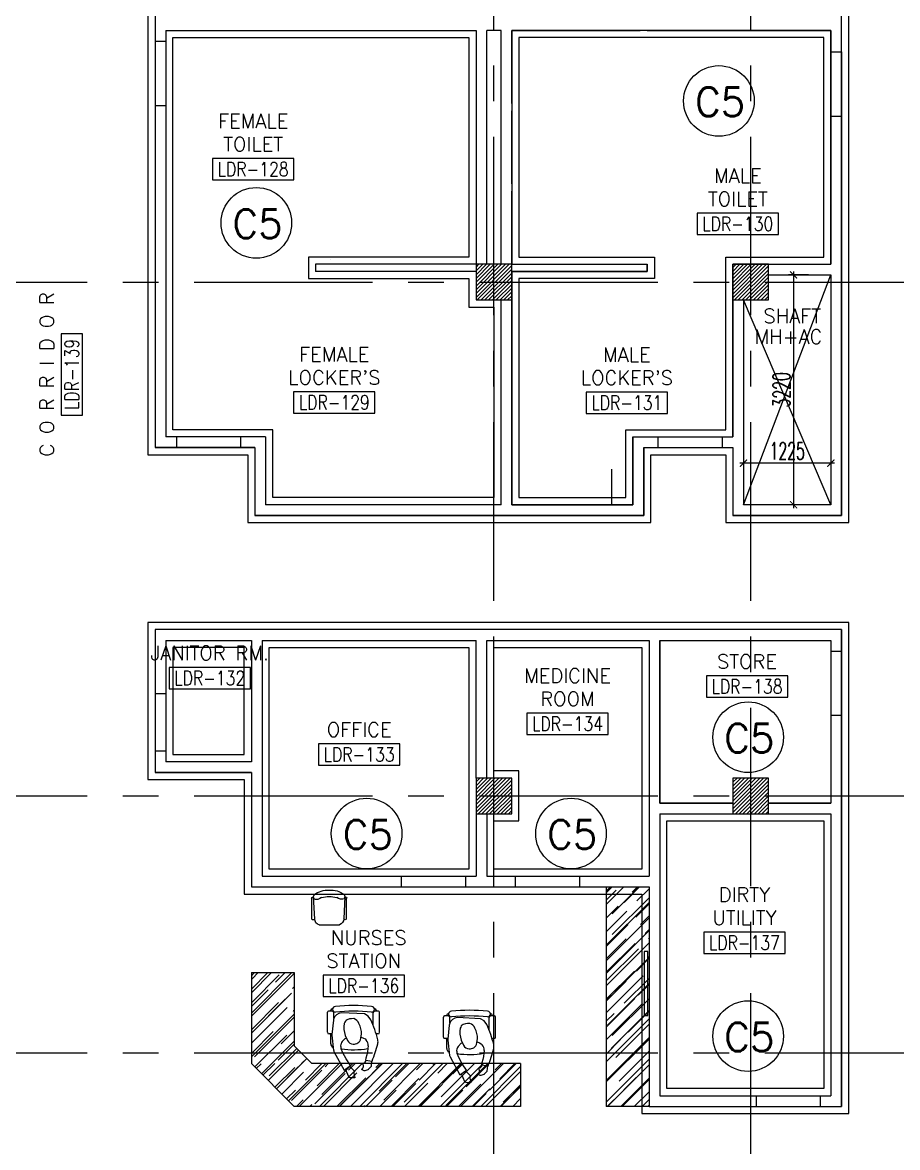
# Model space of a CAD drawing. Extents: x 275967.8 to 276060, y 57291.9 to 57371.4.
# Drawn here: x 275986.13 to 275998.39, y 57308.24 to 57324 of the extents above; entities that cross this region are included whole.
import ezdxf
from ezdxf.enums import TextEntityAlignment as Align

# ---------------------------------------------------------------- set-up
doc = ezdxf.new("R2010")
doc.units = 0
doc.header["$MEASUREMENT"] = 0
doc.header["$PDMODE"] = 34
doc.linetypes.add('CENTERX2', pattern=[4, 2.5, -0.5, 0.5, -0.5])
doc.layers.get('0').update_dxf_attribs({"linetype": 'CONTINUOUS'})
doc.layers.get('DEFPOINTS').update_dxf_attribs({"linetype": 'CONTINUOUS'})
for name, color, linetype in [('AXES', 11, 'CENTERX2'), ('CEILING', 4, 'CONTINUOUS'), ('CEILING-MARKER', 6, 'CONTINUOUS'), ('COL', 5, 'CONTINUOUS'), ('COUNTER', 7, 'CONTINUOUS'), ('DIM', 4, 'CONTINUOUS'), ('HAT', 8, 'CONTINUOUS'), ('LOCKER', 11, 'CONTINUOUS'), ('NON-MEDICAL', 5, 'CONTINUOUS'), ('RM-BOX', 11, 'CONTINUOUS'), ('RM-NAME', 11, 'CONTINUOUS'), ('RM-NO', 11, 'CONTINUOUS'), ('SHAFT', 3, 'CONTINUOUS'), ('TXT', 2, 'CONTINUOUS'), ('WALL', 2, 'CONTINUOUS')]:
    doc.layers.add(name, color=color, linetype=linetype)
doc.styles.add('ROMANS', font='ROMANS.shx', dxfattribs={"width": 0.6})
doc.dimstyles.new('STANDARD_IN', dxfattribs={"dimtxt": 0.24, "dimasz": 0.1, "dimexe": 0.07, "dimexo": 0.05, "dimgap": 0.05, "dimtad": 1, "dimdec": 0, "dimlfac": 1000, "dimzin": 0, "dimtxsty": 'ROMANS', "dimblk": 'ARCHTICK', "dimcen": 0.05, "dimdle": 0.05, "dimclrd": 4, "dimclre": 4, "dimclrt": 2, "dimazin": 3, "dimtfac": 1, "dimtdec": 0, "dimtmove": 0, "dimatfit": 3, "dimtolj": 1, "dimtzin": 0})

# ---------------------------------------------------------------- blocks, each defined once
blk = doc.blocks.new('RM1')
at = {"layer": 'RM-BOX'}
blk.add_lwpolyline([(570, -200), (-570, -200), (-570, -500), (570, -500)], close=True, dxfattribs=at)
at = {"layer": 'RM-NAME', "style": 'ROMANS'}
blk.add_attdef('ROOMNAME1', text='', height=200, dxfattribs=at).set_placement((0, 324), align=Align.MIDDLE)
blk = doc.blocks.new('*X84')
at = {"color": 0}
for p, q in [((42139, 132667), (42622, 133150)), ((42139, 132720), (42569, 133150)), ((42139, 132773), (42516, 133150)), ((42139, 132826), (42463, 133150)), ((42139, 132879), (42410, 133150)), ((42139, 132932), (42357, 133150)), ((42139, 132985), (42304, 133150)), ((42139, 133038), (42251, 133150)), ((42139, 133091), (42198, 133150)), ((42139, 133144), (42145, 133150)), ((42175, 132650), (42639, 133114)), ((42228, 132650), (42639, 133061)), ((42281, 132650), (42639, 133007)), ((42335, 132650), (42639, 132954)), ((42388, 132650), (42639, 132901)), ((42441, 132650), (42639, 132848)), ((42494, 132650), (42639, 132795)), ((42547, 132650), (42639, 132742)), ((42600, 132650), (42639, 132689))]:
    blk.add_line(p, q, dxfattribs=at)
blk = doc.blocks.new('*X83')
at = {"color": 0}
for p, q in [((38539, 132673), (39016, 133150)), ((38539, 132726), (38963, 133150)), ((38539, 132779), (38910, 133150)), ((38539, 132832), (38857, 133150)), ((38539, 132885), (38804, 133150)), ((38539, 132938), (38751, 133150)), ((38539, 132991), (38698, 133150)), ((38539, 133044), (38645, 133150)), ((38539, 133097), (38592, 133150)), ((38569, 132650), (39039, 133120)), ((38622, 132650), (39039, 133067)), ((38675, 132650), (39039, 133014)), ((38728, 132650), (39039, 132961)), ((38781, 132650), (39039, 132908)), ((38834, 132650), (39039, 132855)), ((38887, 132650), (39039, 132802)), ((38940, 132650), (39039, 132749)), ((38993, 132650), (39039, 132696))]:
    blk.add_line(p, q, dxfattribs=at)
blk = doc.blocks.new('*X78')
at = {"color": 0}
for p, q in [((42139, 139879), (42610, 140350)), ((42139, 139932), (42557, 140350)), ((42139, 139985), (42504, 140350)), ((42139, 140038), (42451, 140350)), ((42139, 140091), (42398, 140350)), ((42139, 140144), (42345, 140350)), ((42139, 140197), (42292, 140350)), ((42139, 140250), (42239, 140350)), ((42139, 140303), (42186, 140350)), ((42163, 139850), (42639, 140326)), ((42216, 139850), (42639, 140273)), ((42269, 139850), (42639, 140220)), ((42322, 139850), (42639, 140167)), ((42375, 139850), (42639, 140114)), ((42428, 139850), (42639, 140061)), ((42481, 139850), (42639, 140008)), ((42534, 139850), (42639, 139955)), ((42587, 139850), (42639, 139902))]:
    blk.add_line(p, q, dxfattribs=at)
blk = doc.blocks.new('*X77')
at = {"color": 0}
for p, q in [((38539, 139885), (39004, 140350)), ((38539, 139938), (38951, 140350)), ((38539, 139991), (38898, 140350)), ((38539, 140044), (38845, 140350)), ((38539, 140097), (38792, 140350)), ((38539, 140150), (38738, 140350)), ((38539, 140203), (38685, 140350)), ((38539, 140257), (38632, 140350)), ((38539, 140310), (38579, 140350)), ((38557, 139850), (39039, 140332)), ((38610, 139850), (39039, 140279)), ((38663, 139850), (39039, 140226)), ((38716, 139850), (39039, 140173)), ((38769, 139850), (39039, 140120)), ((38822, 139850), (39039, 140067)), ((38875, 139850), (39039, 140014)), ((38928, 139850), (39039, 139961)), ((38981, 139850), (39039, 139908)), ((39034, 139850), (39039, 139855))]:
    blk.add_line(p, q, dxfattribs=at)
blk = doc.blocks.new('COL50')
at = {"layer": 'COL'}
blk.add_lwpolyline([(-250, 250), (-250, -250), (250, -250), (250, 250)], close=True, dxfattribs=at)
blk = doc.blocks.new('_ARCHTICK')
at = {"color": 0, "linetype": 'BYBLOCK', "const_width": 0.15}
blk.add_lwpolyline([(-0.5, -0.5), (0.5, 0.5)], dxfattribs=at)
blk = doc.blocks.new('*D180')
at = {"layer": 'DEFPOINTS', "color": 0, "linetype": 'BYBLOCK', "ltscale": 0.3}
for p in [(275997.198, 57320.463), (275996.937, 57317.243), (275997.198, 57317.243)]:
    blk.add_point(p, dxfattribs=at)
at = {"layer": 'DIM', "color": 4, "linetype": 'BYBLOCK', "ltscale": 0.3}
for p, q in [((275996.937, 57320.513), (275996.937, 57317.193)), ((275997.148, 57320.463), (275996.867, 57320.463)), ((275997.148, 57317.243), (275996.867, 57317.243))]:
    blk.add_line(p, q, dxfattribs=at)
at = {"layer": 'DIM', "color": 4, "linetype": 'BYBLOCK', "ltscale": 0.3, "xscale": 0.1, "yscale": 0.1, "zscale": 0.1}
for p, rotation in [((275996.937, 57320.463), 90), ((275996.937, 57317.243), 270)]:
    blk.add_blockref('_ARCHTICK', p, dxfattribs=dict(at, rotation=rotation))
at = {"layer": 'DIM', "color": 2, "linetype": 'BYBLOCK', "ltscale": 0.3, "insert": (275996.767, 57318.853), "char_height": 0.24, "attachment_point": 5, "rotation": 90, "style": 'ROMANS'}
blk.add_mtext('\\A1;3220', dxfattribs=at)
blk = doc.blocks.new('*D179')
at = {"layer": 'DEFPOINTS', "color": 0, "linetype": 'BYBLOCK', "ltscale": 0.3}
for p in [(275996.235, 57317.909), (275996.235, 57317.826), (275997.46, 57317.909)]:
    blk.add_point(p, dxfattribs=at)
at = {"layer": 'DIM', "color": 4, "linetype": 'BYBLOCK', "ltscale": 0.3}
for p, q in [((275997.51, 57317.826), (275996.185, 57317.826)), ((275996.235, 57317.859), (275996.235, 57317.756)), ((275997.46, 57317.859), (275997.46, 57317.756))]:
    blk.add_line(p, q, dxfattribs=at)
at = {"layer": 'DIM', "color": 4, "linetype": 'BYBLOCK', "ltscale": 0.3, "xscale": 0.1, "yscale": 0.1, "zscale": 0.1, "rotation": 180}
blk.add_blockref('_ARCHTICK', (275996.235, 57317.826), dxfattribs=at)
at = {"layer": 'DIM', "color": 4, "linetype": 'BYBLOCK', "ltscale": 0.3, "xscale": 0.1, "yscale": 0.1, "zscale": 0.1}
blk.add_blockref('_ARCHTICK', (275997.46, 57317.826), dxfattribs=at)
at = {"layer": 'DIM', "color": 2, "linetype": 'BYBLOCK', "ltscale": 0.3, "insert": (275996.848, 57317.996), "char_height": 0.24, "attachment_point": 5, "style": 'ROMANS'}
blk.add_mtext('\\A1;1225', dxfattribs=at)

msp = doc.modelspace()

# ---------------------------------------------------------------- hatches: boundary and pattern name
at = {"layer": 'COUNTER', "linetype": 'BYBLOCK'}
h = msp.add_hatch(dxfattribs=at)
h.set_pattern_fill('AR-RROOF', color=11, scale=0.2, angle=45, style=0)
h.set_pattern_definition([(45, (275953.94628, 57180.2632), (0.16970563, 0.45254834), [3, -0.4, 1, -0.2]), (45, (275954.06366, 57180.522), (-0.32951176, 0.04666905), [0.6, -0.066, 1.2, -0.15]), (45, (275953.89678, 57180.45411), (0.64063874, 0.83014336), [1.6, -0.28, 0.8, -0.2])])
h.paths.add_polyline_path([(275989.3355, 57309.4129), (275989.9355, 57308.8129), (275993.1105, 57308.8129), (275993.1105, 57309.4129), (275990.184, 57309.4129), (275989.9355, 57309.6615), (275989.9355, 57310.6879), (275989.3355, 57310.6879)])
h.paths.add_polyline_path([(275994.9105, 57311.8879), (275994.3105, 57311.8879), (275994.3105, 57308.8129), (275994.9105, 57308.8129)])

# ---------------------------------------------------------------- linework, layer by layer
at = {"layer": 'AXES'}
for p, q in [((275992.7355, 57291.8986), (275992.7355, 57370.7113)), ((275996.3355, 57291.8986), (275996.3355, 57370.7113)), ((275968.5355, 57320.3629), (276036.5755, 57320.3629)), ((275968.5355, 57313.1629), (276036.5755, 57313.1629)), ((275968.5355, 57309.5629), (276036.5755, 57309.5629))]:
    msp.add_line(p, q, dxfattribs=at)
at = {"layer": 'CEILING', "linetype": 'BYBLOCK', "ltscale": 0.3}
for points in [[(275987.9855, 57325.223), (275987.9855, 57318.0429), (275989.3855, 57318.0429), (275989.3855, 57317.0929), (275994.8355, 57317.0929), (275994.8355, 57318.0429), (275996.0855, 57318.0429), (275996.0855, 57317.0929), (275997.6105, 57317.0929), (275997.6105, 57325.4129)], [(275987.8855, 57325.123), (275987.8855, 57317.9429), (275989.2855, 57317.9429), (275989.2855, 57316.9929), (275994.9355, 57316.9929), (275994.9355, 57317.9429), (275995.9855, 57317.9429), (275995.9855, 57316.9929), (275997.7105, 57316.9929), (275997.7105, 57325.3129)]]:
    msp.add_lwpolyline(points, dxfattribs=at)
for points in [[(275988.2355, 57323.7879), (275992.3855, 57323.7879), (275992.3855, 57320.7129), (275990.1355, 57320.7129), (275990.1355, 57320.4129), (275992.3855, 57320.4129), (275992.3855, 57320.0129), (275992.7355, 57320.0129), (275992.7355, 57317.3429), (275989.6355, 57317.3429), (275989.6355, 57318.2929), (275988.2355, 57318.2929)], [(275997.4605, 57323.8879), (275992.9855, 57323.8879), (275992.9855, 57320.6129), (275994.8855, 57320.6129), (275994.8855, 57320.5129), (275992.9855, 57320.5129), (275992.9855, 57317.2429), (275994.6855, 57317.2429), (275994.6855, 57318.1929), (275996.0855, 57318.1929), (275996.0855, 57320.6129), (275997.4605, 57320.6129)], [(275997.3605, 57323.7879), (275993.0855, 57323.7879), (275993.0855, 57320.7129), (275994.9855, 57320.7129), (275994.9855, 57320.4129), (275993.0855, 57320.4129), (275993.0855, 57317.3429), (275994.5855, 57317.3429), (275994.5855, 57318.2929), (275995.9855, 57318.2929), (275995.9855, 57320.7129), (275997.3605, 57320.7129)], [(275987.8855, 57315.5929), (275987.8855, 57313.3929), (275989.2355, 57313.3929), (275989.2355, 57311.7879), (275994.8105, 57311.7879), (275994.8105, 57308.7129), (275997.7105, 57308.7129), (275997.7105, 57315.5929)], [(275987.9855, 57315.4929), (275987.9855, 57313.4929), (275989.3355, 57313.4929), (275989.3355, 57311.8879), (275994.9105, 57311.8879), (275994.9105, 57308.8129), (275997.6105, 57308.8129), (275997.6105, 57315.4929)], [(275995.0605, 57315.3429), (275997.4605, 57315.3429), (275997.4605, 57313.0629), (275996.5855, 57313.0629), (275996.5855, 57313.4129), (275996.0855, 57313.4129), (275996.0855, 57313.0629), (275995.0605, 57313.0629)], [(275988.2355, 57315.2429), (275988.2355, 57313.7429), (275989.2355, 57313.7429), (275989.2355, 57315.2429)], [(275989.5855, 57315.2429), (275992.3855, 57315.2429), (275992.3855, 57312.1379), (275989.5855, 57312.1379)], [(275992.7355, 57315.2429), (275994.8105, 57315.2429), (275994.8105, 57312.1379), (275992.7355, 57312.1379), (275992.7355, 57312.8129), (275993.0855, 57312.8129), (275993.0855, 57313.5129), (275992.7355, 57313.5129)], [(275995.1605, 57312.8129), (275997.3605, 57312.8129), (275997.3605, 57309.0629), (275995.1605, 57309.0629)]]:
    msp.add_lwpolyline(points, close=True, dxfattribs=at)
at = {"layer": 'CEILING-MARKER', "color": 2}
for centre in [(275995.8898, 57322.9004), (275989.4055, 57321.1921), (275996.3004, 57313.9855), (275990.9516, 57312.6364), (275993.8169, 57312.6364), (275996.3004, 57309.7986)]:
    msp.add_circle(centre, 0.4949, dxfattribs=at)
at = {"layer": 'COL'}
msp.add_lwpolyline([(275992.4855, 57320.6129), (275992.4855, 57320.1129), (275992.9855, 57320.1129), (275992.9855, 57320.6129)], close=True, dxfattribs=at)
at = {"layer": 'COUNTER', "linetype": 'BYBLOCK'}
for p, q in [((275994.3105, 57311.8879), (275994.3105, 57308.8129)), ((275989.3355, 57310.6879), (275989.3355, 57309.4129)), ((275989.3355, 57310.6879), (275989.9355, 57310.6879)), ((275989.9355, 57310.6879), (275989.9355, 57309.6615)), ((275989.9355, 57309.6615), (275990.184, 57309.4129)), ((275989.3355, 57309.4129), (275989.9355, 57308.8129)), ((275993.1105, 57309.4129), (275990.184, 57309.4129)), ((275993.1105, 57309.4129), (275993.1105, 57308.8129)), ((275993.1105, 57308.8129), (275989.9355, 57308.8129)), ((275994.9105, 57308.8129), (275994.3105, 57308.8129))]:
    msp.add_line(p, q, dxfattribs=at)
at = {"layer": 'LOCKER', "linetype": 'BYBLOCK'}
msp.add_line((275994.3855, 57317.7429), (275994.3855, 57317.2429), dxfattribs=at)
at = {"layer": 'NON-MEDICAL', "extrusion": (0, 0, -1)}
for p, q in [((275990.1842, 57311.4388), (275990.1832, 57311.7225)), ((275990.2247, 57311.4389), (275990.209, 57311.7537)), ((275990.6437, 57311.7552), (275990.6301, 57311.4403)), ((275990.6706, 57311.4404), (275990.6697, 57311.7242)), ((275990.2858, 57311.358), (275990.4277, 57311.3585)), ((275990.4277, 57311.3585), (275990.5696, 57311.359))]:
    msp.add_line(p, q, dxfattribs=at)
at = {"layer": 'NON-MEDICAL'}
for p, q in [((275994.8433, 57310.9852), (275994.8433, 57310.0852)), ((275994.8933, 57310.9852), (275994.8433, 57310.9852)), ((275994.8933, 57310.0852), (275994.8933, 57310.9852)), ((275989.3355, 57310.6879), (275989.3355, 57309.4129)), ((275989.3355, 57310.6879), (275989.9355, 57310.6879)), ((275989.9355, 57310.6879), (275989.9355, 57309.6615)), ((275990.402, 57309.8524), (275990.402, 57310.132)), ((275990.4696, 57310.1473), (275990.4173, 57310.1473)), ((275990.447, 57310.1473), (275990.447, 57310.1556)), ((275990.4739, 57310.1787), (275990.4701, 57310.1787)), ((275990.492, 57310.0491), (275990.492, 57310.125)), ((275990.9208, 57310.1083), (275990.6011, 57310.1257)), ((275990.9712, 57310.0767), (275990.9208, 57310.1083)), ((275991.0094, 57310.028), (275990.9712, 57310.0767)), ((275991.0432, 57309.9475), (275991.0432, 57310.125)), ((275991.0651, 57310.1787), (275991.0613, 57310.1787)), ((275991.1179, 57310.1473), (275991.0656, 57310.1473)), ((275991.0882, 57310.1473), (275991.0882, 57310.1556)), ((275991.1332, 57309.8524), (275991.1332, 57310.132)), ((275992.0955, 57310.0809), (275992.0432, 57310.0809)), ((275992.0729, 57310.0809), (275992.0729, 57310.0892)), ((275992.0998, 57310.1123), (275992.096, 57310.1123)), ((275992.691, 57310.1123), (275992.6872, 57310.1123)), ((275992.7438, 57310.0809), (275992.6915, 57310.0809)), ((275992.7141, 57310.0809), (275992.7141, 57310.0892)), ((275994.8433, 57310.0852), (275994.8933, 57310.0852)), ((275990.4849, 57310.0203), (275990.4646, 57309.8226)), ((275990.4865, 57310.033), (275990.4849, 57310.0203)), ((275992.0279, 57309.786), (275992.0279, 57310.0656)), ((275992.1108, 57309.9539), (275992.0905, 57309.7562)), ((275992.1124, 57309.9666), (275992.1108, 57309.9539)), ((275992.1179, 57309.9827), (275992.1179, 57310.0586)), ((275992.5468, 57310.0419), (275992.227, 57310.0593)), ((275992.5971, 57310.0103), (275992.5468, 57310.0419)), ((275992.6353, 57309.9616), (275992.5971, 57310.0103)), ((275992.6691, 57309.8811), (275992.6691, 57310.0586)), ((275992.7591, 57309.786), (275992.7591, 57310.0656)), ((275990.4653, 57309.8299), (275990.4245, 57309.8299)), ((275990.4491, 57309.6918), (275990.4491, 57309.8299)), ((275990.4647, 57309.8104), (275990.4894, 57309.5954)), ((275990.6092, 57309.7216), (275990.6495, 57309.7655)), ((275990.6495, 57309.7655), (275990.6683, 57309.7716)), ((275990.8737, 57309.7855), (275990.9075, 57309.7704)), ((275990.9075, 57309.7704), (275990.9294, 57309.759)), ((275991.1107, 57309.8299), (275991.0843, 57309.8299)), ((275992.0912, 57309.7635), (275992.0504, 57309.7635)), ((275992.075, 57309.6254), (275992.075, 57309.7635)), ((275992.7366, 57309.7635), (275992.7102, 57309.7635)), ((275989.9355, 57309.6615), (275990.184, 57309.4129)), ((275990.5894, 57309.6517), (275990.5948, 57309.6911)), ((275990.619, 57309.5658), (275990.594, 57309.6208)), ((275990.9294, 57309.759), (275990.9473, 57309.742)), ((275990.9697, 57309.6245), (275990.9624, 57309.5782)), ((275990.9737, 57309.6603), (275990.9697, 57309.6245)), ((275990.9741, 57309.6629), (275990.9737, 57309.6603)), ((275992.0906, 57309.744), (275992.1153, 57309.529)), ((275992.2154, 57309.5853), (275992.2207, 57309.6247)), ((275992.2351, 57309.6552), (275992.2754, 57309.6991)), ((275992.2754, 57309.6991), (275992.2942, 57309.7052)), ((275992.4996, 57309.7191), (275992.5334, 57309.704)), ((275992.5334, 57309.704), (275992.5553, 57309.6926)), ((275992.5553, 57309.6926), (275992.5732, 57309.6756)), ((275990.496, 57309.5747), (275990.6346, 57309.3231)), ((275990.6637, 57309.4782), (275990.619, 57309.5658)), ((275990.7239, 57309.3881), (275990.6637, 57309.4782)), ((275990.9422, 57309.4897), (275990.9349, 57309.4619)), ((275990.9349, 57309.4619), (275991.0296, 57309.4493)), ((275990.9543, 57309.5368), (275990.9422, 57309.4897)), ((275990.9624, 57309.5782), (275990.9543, 57309.5368)), ((275992.1219, 57309.5083), (275992.2605, 57309.2567)), ((275992.2449, 57309.4994), (275992.2199, 57309.5544)), ((275992.2896, 57309.4118), (275992.2449, 57309.4994)), ((275992.5802, 57309.4704), (275992.5681, 57309.4233)), ((275992.5883, 57309.5118), (275992.5802, 57309.4704)), ((275992.5956, 57309.5581), (275992.5883, 57309.5118)), ((275992.5996, 57309.5939), (275992.5956, 57309.5581)), ((275992.6, 57309.5965), (275992.5996, 57309.5939)), ((275989.3355, 57309.4129), (275989.9355, 57308.8129)), ((275993.1105, 57309.4129), (275990.184, 57309.4129)), ((275990.6346, 57309.3231), (275990.7239, 57309.3881)), ((275992.2605, 57309.2567), (275992.3498, 57309.3217)), ((275992.3498, 57309.3217), (275992.2896, 57309.4118)), ((275992.5681, 57309.4233), (275992.5608, 57309.3955)), ((275992.5608, 57309.3955), (275992.6555, 57309.3829)), ((275993.1105, 57309.4129), (275993.1105, 57308.8129)), ((275993.1105, 57308.8129), (275989.9355, 57308.8129))]:
    msp.add_line(p, q, dxfattribs=at)
for points in [[(275990.8793, 57309.8257, 0.1280623), (275990.8442, 57309.975, 0.2157166), (275990.7727, 57310.0432), (275990.7378, 57310.0424), (275990.7135, 57310.0383), (275990.6802, 57310.0277, 0.2424325), (275990.6388, 57309.9757, 0.1365134), (275990.6519, 57309.8076), (275990.6847, 57309.7378, 0.297129), (275990.7645, 57309.6857, 0.1389863), (275990.828, 57309.7023, 0.1051671), (275990.8553, 57309.7265), (275990.8667, 57309.7485), (275990.8723, 57309.7744), (275990.8788, 57309.8256)], [(275992.5052, 57309.7593, 0.1280623), (275992.4702, 57309.9086, 0.2157166), (275992.3987, 57309.9768), (275992.3637, 57309.9759), (275992.3394, 57309.9719), (275992.3061, 57309.9613, 0.2424325), (275992.2647, 57309.9093, 0.1365134), (275992.2779, 57309.7412), (275992.3106, 57309.6714, 0.297129), (275992.3904, 57309.6193, 0.1389863), (275992.4539, 57309.6359, 0.1051671), (275992.4812, 57309.6601), (275992.4926, 57309.6821), (275992.4982, 57309.708), (275992.5047, 57309.7592)], [(275991.0219, 57309.4502), (275991.0128, 57309.3748, -0.1665035), (275991.008, 57309.3649), (275990.9743, 57309.3308, -0.116666), (275990.9677, 57309.3267), (275990.9276, 57309.3132, -0.1815827), (275990.9158, 57309.3136), (275990.8885, 57309.3249, -0.5662747), (275990.8871, 57309.3344, 0.3727106), (275990.8993, 57309.4058, -0.4583706), (275990.9019, 57309.4139, 0.2106222), (275990.9461, 57309.4604)], [(275990.7109, 57309.3782), (275990.7801, 57309.3076, -0.4458327), (275990.7795, 57309.298), (275990.7776, 57309.2965, 0.3042703), (275990.771, 57309.2759), (275990.787, 57309.2204, -0.5099825), (275990.7805, 57309.2121), (275990.7188, 57309.2143, -0.292523), (275990.7015, 57309.2262), (275990.6549, 57309.3375)], [(275992.3368, 57309.3118), (275992.406, 57309.2412, -0.4458327), (275992.4054, 57309.2316), (275992.4035, 57309.2301, 0.3042703), (275992.3969, 57309.2095), (275992.4129, 57309.154, -0.5099825), (275992.4064, 57309.1457), (275992.3447, 57309.1479, -0.292523), (275992.3275, 57309.1598), (275992.2808, 57309.2711)], [(275992.6478, 57309.3838), (275992.6387, 57309.3083, -0.1665035), (275992.634, 57309.2985), (275992.6002, 57309.2644, -0.116666), (275992.5936, 57309.2603), (275992.5535, 57309.2468, -0.1815827), (275992.5417, 57309.2472), (275992.5144, 57309.2585, -0.5662747), (275992.513, 57309.268, 0.3727106), (275992.5252, 57309.3394, -0.4583706), (275992.5278, 57309.3475, 0.2106222), (275992.572, 57309.394)]]:
    msp.add_lwpolyline(points, format="xyb", dxfattribs=at)
at = {"layer": 'NON-MEDICAL', "extrusion": (0, 0, -1)}
for centre, radius, start, end in [((-275990.4085, 57311.5364), 0.309, 51.85124, 93.24743), ((-275990.4456, 57311.5366), 0.309, 86.36093, 127.75712), ((-275990.1952, 57311.731), 0.0146, 324.64829, 214.96008), ((-275990.2496, 57311.8147), 0.1014, 225.83657, 294.72766), ((-275990.2472, 57311.7552), 0.0382, 357.71636, 39.34386), ((-275990.4356, 57311.1907), 0.5632, 78.18141, 89.06074), ((-275990.421, 57311.1907), 0.5632, 90.54762, 101.42695), ((-275990.6027, 57311.8159), 0.1014, 244.8807, 313.77179), ((-275990.6055, 57311.7564), 0.0382, 140.2645, 181.892), ((-275990.6577, 57311.7326), 0.0146, 324.64829, 214.96008), ((-275990.2044, 57311.4493), 0.0228, 207.22552, 332.38284), ((-275990.3057, 57311.4365), 0.081, 284.204, 1.66456), ((-275990.5492, 57311.4374), 0.081, 177.9438, 255.40436), ((-275990.6503, 57311.4509), 0.0228, 207.22552, 332.38284)]:
    msp.add_arc(centre, radius, start, end, dxfattribs=at)
at = {"layer": 'NON-MEDICAL'}
for centre, radius, start, end in [((275990.4173, 57310.132), 0.0154, 90, 180), ((275990.4701, 57310.1556), 0.0231, 90, 180), ((275990.4696, 57310.125), 0.0224, 0, 90), ((275990.5132, 57310.1742), 0.0396, 90, 270), ((275990.6069, 57310.0014), 0.1245, 92.67494, 165.29345), ((275990.7676, 57307.5967), 2.6294, 84.44787, 95.55213), ((275990.7676, 57307.5965), 2.5509, 84.2765, 95.7235), ((275991.022, 57310.1742), 0.0396, 270, 90), ((275991.0656, 57310.125), 0.0224, 90, 180), ((275991.0651, 57310.1556), 0.0231, 0, 90), ((275991.1179, 57310.132), 0.0154, 0, 90), ((275992.0432, 57310.0656), 0.0154, 90, 180), ((275992.096, 57310.0892), 0.0231, 90, 180), ((275992.0955, 57310.0586), 0.0224, 0, 90), ((275992.1391, 57310.1078), 0.0396, 90, 270), ((275992.3935, 57307.5303), 2.6294, 84.44787, 95.55213), ((275992.3935, 57307.5301), 2.5509, 84.2765, 95.7235), ((275992.6479, 57310.1078), 0.0396, 270, 90), ((275992.6915, 57310.0586), 0.0224, 90, 180), ((275992.691, 57310.0892), 0.0231, 0, 90), ((275992.7438, 57310.0656), 0.0154, 0, 90), ((275989.4431, 57309.3229), 1.7177, 14.29232, 24.23439), ((275992.2328, 57309.935), 0.1245, 92.67494, 165.29345), ((275991.069, 57309.2565), 1.7177, 14.29232, 24.23439), ((275990.4245, 57309.8524), 0.0225, 180, 270), ((275990.5205, 57309.8168), 0.0563, 174.13003, 186.56656), ((275991.1107, 57309.8524), 0.0225, 270, 0), ((275992.0504, 57309.786), 0.0225, 180, 270), ((275992.7366, 57309.786), 0.0225, 270, 0), ((275990.5045, 57309.6918), 0.0554, 180, 248.59125), ((275990.6452, 57309.6441), 0.0563, 172.24497, 204.4377), ((275990.7676, 57310.8105), 1.2032, 261.72399, 279.66859), ((275990.6506, 57309.6835), 0.0563, 137.38127, 172.24497), ((275990.8852, 57309.6768), 0.09, 351.07134, 46.37618), ((275988.7148, 57310.3287), 2.4762, 339.19751, 345.057), ((275990.9986, 57309.7192), 0.1125, 345.057, 14.29232), ((275992.1304, 57309.6254), 0.0554, 180, 248.59125), ((275992.1465, 57309.7504), 0.0563, 174.13003, 186.56656), ((275992.2765, 57309.6171), 0.0563, 137.38127, 172.24497), ((275992.5111, 57309.6104), 0.09, 351.07134, 46.37618), ((275990.3407, 57310.2623), 2.4762, 339.19751, 345.057), ((275992.6245, 57309.6528), 0.1125, 345.057, 14.29232), ((275990.5453, 57309.6018), 0.0562, 186.56656, 208.84109), ((275992.1712, 57309.5354), 0.0562, 186.56656, 208.84109), ((275992.2711, 57309.5777), 0.0563, 172.24497, 204.4377), ((275992.3935, 57310.7441), 1.2032, 261.72399, 279.66859)]:
    msp.add_arc(centre, radius, start, end, dxfattribs=at)
at = {"layer": 'SHAFT'}
for p, q in [((275996.2355, 57317.2429), (275997.4605, 57320.4629)), ((275997.4605, 57317.2429), (275996.2355, 57320.1129))]:
    msp.add_line(p, q, dxfattribs=at)
at = {"layer": 'WALL'}
for p, q in [((275987.9855, 57326.2129), (275987.9855, 57323.7379)), ((275988.1355, 57323.8879), (275992.4855, 57323.8879)), ((275988.1355, 57323.8879), (275988.1355, 57323.7379)), ((275992.9855, 57323.8879), (275994.7855, 57323.8879)), ((275994.8855, 57323.8879), (275997.4605, 57323.8879)), ((275997.4605, 57323.8879), (275997.4605, 57323.5879)), ((275987.9855, 57323.7379), (275988.1355, 57323.7379)), ((275987.9855, 57323.7379), (275987.9855, 57318.0429)), ((275988.1355, 57323.7379), (275988.1355, 57318.1929)), ((275997.4605, 57323.5879), (275997.4605, 57320.6129)), ((275997.4605, 57323.5879), (275997.6105, 57323.5879)), ((275997.6105, 57323.5879), (275997.6105, 57317.0929)), ((275987.9855, 57322.8379), (275988.1355, 57322.8379)), ((275997.4605, 57322.6879), (275997.6105, 57322.6879)), ((275992.4855, 57320.5129), (275990.5855, 57320.5129)), ((275996.5855, 57320.6129), (275997.4605, 57320.6129)), ((275996.5855, 57320.4629), (275997.4605, 57320.4629)), ((275997.4605, 57320.4629), (275997.4605, 57317.2429)), ((275996.0855, 57320.1129), (275996.0855, 57318.1929)), ((275996.2355, 57320.1129), (275996.2355, 57317.2429)), ((275988.2855, 57318.1929), (275988.2855, 57318.0429)), ((275989.1855, 57318.1929), (275989.1855, 57318.0429)), ((275989.5355, 57318.1929), (275989.5355, 57317.2429)), ((275994.6855, 57318.1929), (275994.6855, 57317.2429)), ((275995.0355, 57318.1929), (275995.0355, 57318.0429)), ((275995.9355, 57318.1929), (275995.9355, 57318.0429)), ((275989.3855, 57318.0429), (275989.3855, 57317.0929)), ((275994.8355, 57318.0429), (275994.8355, 57317.0929)), ((275996.0855, 57318.0429), (275996.0855, 57317.0929)), ((275997.4605, 57317.2429), (275996.2355, 57317.2429)), ((275997.6105, 57317.0929), (275996.0855, 57317.0929)), ((275987.9855, 57315.4929), (275987.9855, 57314.5929)), ((275997.6105, 57315.4929), (275987.9855, 57315.4929)), ((275997.6105, 57315.4929), (275997.6105, 57315.1929)), ((275988.1355, 57315.3429), (275989.3355, 57315.3429)), ((275988.1355, 57315.3429), (275988.1355, 57314.5929)), ((275989.3355, 57315.3429), (275989.3355, 57313.6429)), ((275989.4855, 57315.3429), (275989.4855, 57312.0379)), ((275989.4855, 57315.3429), (275992.4855, 57315.3429)), ((275992.4855, 57313.4129), (275992.4855, 57315.3429)), ((275992.6355, 57313.4129), (275992.6355, 57315.3429)), ((275992.6355, 57315.3429), (275994.9105, 57315.3429)), ((275994.9105, 57315.3429), (275994.9105, 57312.0379)), ((275995.0605, 57315.3429), (275995.0605, 57313.0629)), ((275995.0605, 57315.3429), (275997.4605, 57315.3429)), ((275997.4605, 57315.3429), (275997.4605, 57315.1929)), ((275997.4605, 57315.1929), (275997.6105, 57315.1929)), ((275997.4605, 57315.1929), (275997.4605, 57313.0629)), ((275997.6105, 57315.1929), (275997.6105, 57308.8129)), ((275987.9855, 57314.5929), (275987.9855, 57313.4929)), ((275988.1355, 57314.5929), (275987.9855, 57314.5929)), ((275988.1355, 57314.5929), (275988.1355, 57313.6429)), ((275997.4605, 57314.2929), (275997.6105, 57314.2929)), ((275988.1355, 57313.7929), (275987.9855, 57313.7929)), ((275989.3355, 57313.6429), (275988.1355, 57313.6429)), ((275989.3355, 57313.4929), (275987.9855, 57313.4929)), ((275989.3355, 57313.4929), (275989.3355, 57311.8879)), ((275992.4855, 57312.9129), (275992.4855, 57312.0379)), ((275992.6355, 57312.9129), (275992.6355, 57312.0379)), ((275995.0605, 57313.0629), (275996.0855, 57313.0629)), ((275995.0605, 57312.9129), (275997.4605, 57312.9129)), ((275995.0605, 57312.9129), (275995.0605, 57308.9629)), ((275996.5855, 57313.0629), (275997.4605, 57313.0629)), ((275997.4605, 57312.9129), (275997.4605, 57308.9629)), ((275989.4855, 57312.0379), (275992.3355, 57312.0379)), ((275992.3355, 57312.0379), (275992.3355, 57311.8879)), ((275992.3355, 57312.0379), (275992.4855, 57312.0379)), ((275992.6355, 57312.0379), (275993.0355, 57312.0379)), ((275993.0355, 57312.0379), (275993.0355, 57311.8879)), ((275993.0355, 57312.0379), (275994.9105, 57312.0379)), ((275993.9355, 57312.0379), (275993.9355, 57311.8879)), ((275992.3355, 57311.8879), (275993.0355, 57311.8879)), ((275993.0355, 57311.8879), (275994.9105, 57311.8879)), ((275994.9105, 57311.8879), (275994.9105, 57308.8129)), ((275995.0605, 57308.9629), (275997.3105, 57308.9629)), ((275996.4105, 57308.9629), (275996.4105, 57308.8129)), ((275997.3105, 57308.9629), (275997.4605, 57308.9629)), ((275997.3105, 57308.9629), (275997.3105, 57308.8129)), ((275994.9105, 57308.8129), (275997.3105, 57308.8129)), ((275997.3105, 57308.8129), (275997.6105, 57308.8129))]:
    msp.add_line(p, q, dxfattribs=at)
at = {"layer": 'WALL', "linetype": 'BYBLOCK'}
for p, q in [((275997.6105, 57323.5879), (275997.6105, 57325.3379)), ((275992.4855, 57323.8879), (275992.4855, 57320.6129)), ((275992.6355, 57320.6129), (275992.6355, 57323.8879)), ((275992.8355, 57323.8879), (275992.6355, 57323.8879)), ((275992.8355, 57322.8629), (275992.8355, 57323.8879)), ((275992.8355, 57320.6129), (275992.8355, 57323.8879)), ((275992.9855, 57322.8629), (275992.9855, 57323.8879)), ((275992.9855, 57322.8629), (275992.9855, 57323.8879)), ((275992.8355, 57321.7379), (275992.8355, 57322.7629)), ((275992.9855, 57321.7379), (275992.9855, 57322.7629)), ((275992.9855, 57321.7379), (275992.9855, 57322.7629)), ((275992.8355, 57320.6129), (275992.8355, 57321.6379)), ((275992.9855, 57317.2429), (275992.9855, 57321.6379)), ((275992.9855, 57320.6129), (275992.9855, 57321.6379)), ((275992.4855, 57320.6129), (275990.2355, 57320.6129)), ((275990.2355, 57320.6129), (275990.2355, 57320.5129)), ((275992.4855, 57320.5129), (275990.2355, 57320.5129)), ((275992.9855, 57320.6129), (275994.8855, 57320.6129)), ((275992.9855, 57320.6129), (275994.8855, 57320.6129)), ((275992.9855, 57320.5129), (275994.8855, 57320.5129)), ((275992.9855, 57320.5129), (275994.8855, 57320.5129)), ((275994.8855, 57320.5129), (275994.8855, 57320.6129)), ((275994.8855, 57320.5129), (275994.8855, 57320.6129)), ((275992.8355, 57317.2429), (275992.8355, 57320.1129)), ((275992.9855, 57317.2429), (275992.9855, 57320.1129)), ((275989.1855, 57318.1929), (275988.1355, 57318.1929)), ((275989.5355, 57318.1929), (275989.1855, 57318.1929)), ((275994.6855, 57318.1929), (275995.0355, 57318.1929)), ((275995.0355, 57318.1929), (275996.0855, 57318.1929)), ((275989.1855, 57318.0429), (275987.9855, 57318.0429)), ((275989.3855, 57318.0429), (275989.1855, 57318.0429)), ((275994.8355, 57318.0429), (275995.0355, 57318.0429)), ((275995.0355, 57318.0429), (275996.0855, 57318.0429)), ((275992.8355, 57317.2429), (275989.5355, 57317.2429)), ((275994.6855, 57317.2429), (275992.9855, 57317.2429)), ((275994.8355, 57317.0929), (275989.3855, 57317.0929)), ((275991.4355, 57312.0379), (275991.4355, 57311.8879)), ((275989.3355, 57311.8879), (275992.3355, 57311.8879))]:
    msp.add_line(p, q, dxfattribs=at)
at = {"layer": 'WALL', "color": 250, "linetype": 'BYBLOCK', "ltscale": 0.3}
msp.add_line((275990.4385, 57320.6769), (275990.4405, 57320.6789), dxfattribs=at)
at = {"layer": 'WALL', "linetype": 'BYBLOCK', "ltscale": 0.3}
for points in [[(275992.4855, 57320.1129), (275992.9855, 57320.1129), (275992.9855, 57320.6129), (275992.4855, 57320.6129)], [(275996.0855, 57320.1129), (275996.5855, 57320.1129), (275996.5855, 57320.6129), (275996.0855, 57320.6129)], [(275992.9855, 57313.4129), (275992.4855, 57313.4129), (275992.4855, 57312.9129), (275992.9855, 57312.9129)], [(275996.5855, 57313.4129), (275996.0855, 57313.4129), (275996.0855, 57312.9129), (275996.5855, 57312.9129)]]:
    msp.add_lwpolyline(points, close=True, dxfattribs=at)

# ---------------------------------------------------------------- block references
at = {"layer": 'COL', "xscale": 0.001, "yscale": 0.001, "zscale": 0.001}
for p in [(275996.3355, 57320.3629), (275992.7355, 57313.1629), (275996.3355, 57313.1629)]:
    msp.add_blockref('COL50', p, dxfattribs=at)
at = {"layer": 'HAT', "xscale": 0.001, "yscale": 0.001, "zscale": 0.001}
for name in ['*X77', '*X78', '*X83', '*X84']:
    msp.add_blockref(name, (275953.9463, 57180.2632), dxfattribs=at)
at = {"layer": 'RM-NAME'}
ref = msp.add_blockref('RM1', (275989.3608, 57322.295), dxfattribs=dict(at, xscale=0.001, yscale=0.001, zscale=0.001))
ref.add_attrib('ROOMNO', 'LDR-128', dxfattribs={"layer": 'RM-NO', "height": 0.2, "style": 'ROMANS', "width": 0.8}).set_placement((275989.3608, 57321.945), align=Align.MIDDLE)
ref.add_attrib('ROOMNAME2', 'TOILET', dxfattribs={"height": 0.2, "style": 'ROMANS'}).set_placement((275989.3608, 57322.295), align=Align.MIDDLE)
ref.add_attrib('ROOMNAME1', 'FEMALE', dxfattribs={"height": 0.2, "style": 'ROMANS'}).set_placement((275989.3608, 57322.6188), align=Align.MIDDLE)
ref = msp.add_blockref('RM1', (275996.1553, 57321.5283), dxfattribs=dict(at, xscale=0.001, yscale=0.001, zscale=0.001))
ref.add_attrib('ROOMNO', 'LDR-130', dxfattribs={"layer": 'RM-NO', "height": 0.2, "style": 'ROMANS', "width": 0.8}).set_placement((275996.1553, 57321.1783), align=Align.MIDDLE)
ref.add_attrib('ROOMNAME2', 'TOILET', dxfattribs={"height": 0.2, "style": 'ROMANS'}).set_placement((275996.1553, 57321.5283), align=Align.MIDDLE)
ref.add_attrib('ROOMNAME1', 'MALE', dxfattribs={"height": 0.2, "style": 'ROMANS'}).set_placement((275996.1553, 57321.8521), align=Align.MIDDLE)
ref = msp.add_blockref('RM1', (275986.4684, 57319.0699), dxfattribs=dict(at, xscale=0.001, yscale=0.001, zscale=0.001, rotation=90))
ref.add_attrib('ROOMNO', 'LDR-139', dxfattribs={"layer": 'RM-NO', "height": 0.2, "rotation": 90, "style": 'ROMANS', "width": 0.8}).set_placement((275986.8184, 57319.0699), align=Align.MIDDLE)
ref.add_attrib('ROOMNAME2', 'C O R R I D O R', dxfattribs={"height": 0.2, "rotation": 90, "style": 'ROMANS'}).set_placement((275986.4684, 57319.0699), align=Align.MIDDLE)
ref = msp.add_blockref('RM1', (275990.4985, 57319.0262), dxfattribs=dict(at, xscale=0.001, yscale=0.001, zscale=0.001))
ref.add_attrib('ROOMNO', 'LDR-129', dxfattribs={"layer": 'RM-NO', "height": 0.2, "style": 'ROMANS', "width": 0.8}).set_placement((275990.4985, 57318.6762), align=Align.MIDDLE)
ref.add_attrib('ROOMNAME2', "LOCKER'S", dxfattribs={"height": 0.2, "style": 'ROMANS'}).set_placement((275990.4985, 57319.0262), align=Align.MIDDLE)
ref.add_attrib('ROOMNAME1', 'FEMALE', dxfattribs={"height": 0.2, "style": 'ROMANS'}).set_placement((275990.4985, 57319.35), align=Align.MIDDLE)
ref = msp.add_blockref('RM1', (275994.5995, 57319.022), dxfattribs=dict(at, xscale=0.001, yscale=0.001, zscale=0.001))
ref.add_attrib('ROOMNO', 'LDR-131', dxfattribs={"layer": 'RM-NO', "height": 0.2, "style": 'ROMANS', "width": 0.8}).set_placement((275994.5995, 57318.672), align=Align.MIDDLE)
ref.add_attrib('ROOMNAME2', "LOCKER'S", dxfattribs={"height": 0.2, "style": 'ROMANS'}).set_placement((275994.5995, 57319.022), align=Align.MIDDLE)
ref.add_attrib('ROOMNAME1', 'MALE', dxfattribs={"height": 0.2, "style": 'ROMANS'}).set_placement((275994.5995, 57319.3458), align=Align.MIDDLE)
ref = msp.add_blockref('RM1', (275988.7524, 57315.1641), dxfattribs=dict(at, xscale=0.001, yscale=0.001, zscale=0.001))
ref.add_attrib('ROOMNO', 'LDR-132', dxfattribs={"layer": 'RM-NO', "height": 0.2, "style": 'ROMANS', "width": 0.8}).set_placement((275988.7524, 57314.8141), align=Align.MIDDLE)
ref.add_attrib('ROOMNAME2', 'JANITOR RM.', dxfattribs={"height": 0.2, "style": 'ROMANS'}).set_placement((275988.7524, 57315.1641), align=Align.MIDDLE)
ref = msp.add_blockref('RM1', (275996.2845, 57315.0471), dxfattribs=dict(at, xscale=0.001, yscale=0.001, zscale=0.001))
ref.add_attrib('ROOMNO', 'LDR-138', dxfattribs={"layer": 'RM-NO', "height": 0.2, "style": 'ROMANS', "width": 0.8}).set_placement((275996.2845, 57314.6971), align=Align.MIDDLE)
ref.add_attrib('ROOMNAME2', 'STORE', dxfattribs={"height": 0.2, "style": 'ROMANS'}).set_placement((275996.2845, 57315.0471), align=Align.MIDDLE)
ref = msp.add_blockref('RM1', (275993.768, 57314.5241), dxfattribs=dict(at, xscale=0.001, yscale=0.001, zscale=0.001))
ref.add_attrib('ROOMNO', 'LDR-134', dxfattribs={"layer": 'RM-NO', "height": 0.2, "style": 'ROMANS', "width": 0.8}).set_placement((275993.768, 57314.1741), align=Align.MIDDLE)
ref.add_attrib('ROOMNAME2', 'ROOM', dxfattribs={"height": 0.2, "style": 'ROMANS'}).set_placement((275993.768, 57314.5241), align=Align.MIDDLE)
ref.add_attrib('ROOMNAME1', 'MEDICINE', dxfattribs={"height": 0.2, "style": 'ROMANS'}).set_placement((275993.768, 57314.8479), align=Align.MIDDLE)
ref = msp.add_blockref('RM1', (275990.8469, 57314.0936), dxfattribs=dict(at, xscale=0.001, yscale=0.001, zscale=0.001))
ref.add_attrib('ROOMNO', 'LDR-133', dxfattribs={"layer": 'RM-NO', "height": 0.2, "style": 'ROMANS', "width": 0.8}).set_placement((275990.8469, 57313.7436), align=Align.MIDDLE)
ref.add_attrib('ROOMNAME2', 'OFFICE', dxfattribs={"height": 0.2, "style": 'ROMANS'}).set_placement((275990.8469, 57314.0936), align=Align.MIDDLE)
ref = msp.add_blockref('RM1', (275996.248, 57311.457), dxfattribs=dict(at, xscale=0.001, yscale=0.001, zscale=0.001))
ref.add_attrib('ROOMNO', 'LDR-137', dxfattribs={"layer": 'RM-NO', "height": 0.2, "style": 'ROMANS', "width": 0.8}).set_placement((275996.248, 57311.107), align=Align.MIDDLE)
ref.add_attrib('ROOMNAME2', 'UTILITY', dxfattribs={"height": 0.2, "style": 'ROMANS'}).set_placement((275996.248, 57311.457), align=Align.MIDDLE)
ref.add_attrib('ROOMNAME1', 'DIRTY', dxfattribs={"height": 0.2, "style": 'ROMANS'}).set_placement((275996.248, 57311.7809), align=Align.MIDDLE)
ref = msp.add_blockref('RM1', (275990.9117, 57310.8535), dxfattribs=dict(at, xscale=0.001, yscale=0.001, zscale=0.001))
ref.add_attrib('ROOMNO', 'LDR-136', dxfattribs={"layer": 'RM-NO', "height": 0.2, "style": 'ROMANS', "width": 0.8}).set_placement((275990.9117, 57310.5035), align=Align.MIDDLE)
ref.add_attrib('ROOMNAME2', 'STATION', dxfattribs={"height": 0.2, "style": 'ROMANS'}).set_placement((275990.9117, 57310.8535), align=Align.MIDDLE)
ref.add_attrib('ROOMNAME1', ' NURSES', dxfattribs={"height": 0.2, "style": 'ROMANS'}).set_placement((275990.9117, 57311.1773), align=Align.MIDDLE)

# ---------------------------------------------------------------- texts
at = {"layer": 'RM-NAME', "style": 'ROMANS'}
for s, p in [('SHAFT', (275996.918, 57319.8886)), ('MH+AC', (275996.8655, 57319.5979))]:
    msp.add_text(s, height=0.2, dxfattribs=at).set_placement(p, align=Align.MIDDLE)
at = {"layer": 'TXT', "color": 6, "style": 'ROMANS'}
for p in [(275995.5554, 57322.688), (275989.0711, 57320.9797), (275995.966, 57313.773), (275990.6172, 57312.424), (275993.4825, 57312.424), (275995.966, 57309.5862)]:
    msp.add_text('C5', height=0.4, dxfattribs=at).set_placement(p)

# ---------------------------------------------------------------- dimensions: what is measured, and where the dimension line sits
at = {"layer": 'DIM', "linetype": 'BYBLOCK', "ltscale": 0.3}
dim = msp.add_linear_dim(base=(275996.9368, 57317.2429), p1=(275997.198, 57320.4629), p2=(275997.198, 57317.2429), angle=90, dimstyle='STANDARD_IN', dxfattribs=at)
dim.commit()
dim.dimension.update_dxf_attribs({"geometry": '*D180', "text_midpoint": (275996.7668, 57318.8529)})
dim = msp.add_linear_dim(base=(275996.2355, 57317.8259), p1=(275997.4605, 57317.9094), p2=(275996.2355, 57317.9094), dimstyle='STANDARD_IN', dxfattribs=at)
dim.commit()
dim.dimension.update_dxf_attribs({"geometry": '*D179', "text_midpoint": (275996.848, 57317.9959)})

doc.saveas('drawing.dxf')
